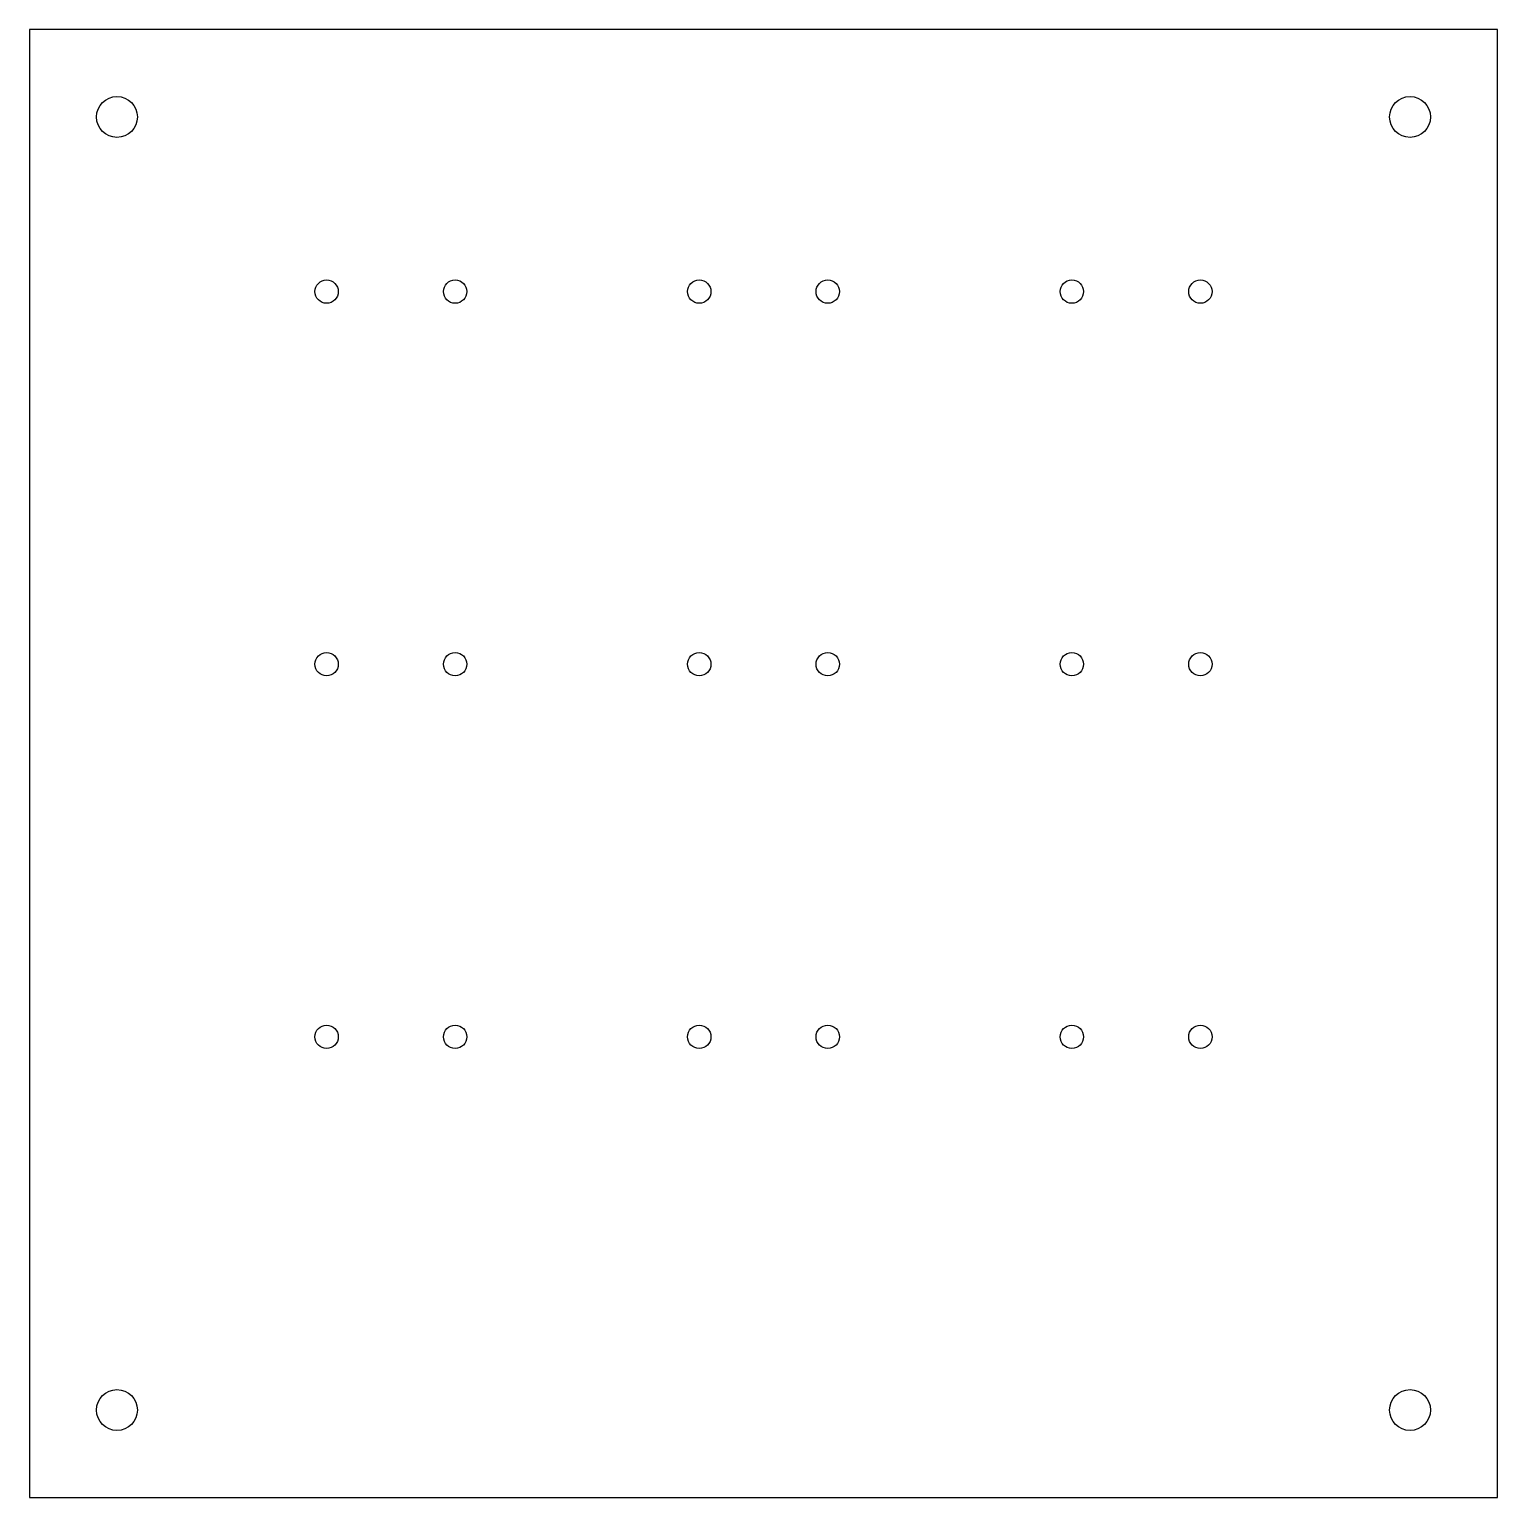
# Model space of a CAD drawing. Header units: millimetres. Extents: x 0 to 126, y 0 to 126.
import ezdxf

# ---------------------------------------------------------------- set-up
doc = ezdxf.new("R2010")
doc.units = ezdxf.units.MM
doc.layers.add('CORTE', color=7, linetype='CONTINUOUS')

msp = doc.modelspace()

# ---------------------------------------------------------------- linework, layer by layer
at = {"layer": 'CORTE'}
for p, q in [((125.7, 125.7), (0, 125.7)), ((0, 125.7), (0, 0)), ((125.7, 0), (125.7, 125.7)), ((0, 0), (125.7, 0))]:
    msp.add_line(p, q, dxfattribs=at)
for centre, radius in [((7.5, 118.2), 1.75), ((118.2, 118.2), 1.75), ((25.45, 103.25), 1), ((36.45, 103.25), 1), ((57.35, 103.25), 1), ((68.35, 103.25), 1), ((89.25, 103.25), 1), ((100.25, 103.25), 1), ((25.45, 71.35), 1), ((36.45, 71.35), 1), ((57.35, 71.35), 1), ((68.35, 71.35), 1), ((89.25, 71.35), 1), ((100.25, 71.35), 1), ((25.45, 39.45), 1), ((36.45, 39.45), 1), ((57.35, 39.45), 1), ((68.35, 39.45), 1), ((89.25, 39.45), 1), ((100.25, 39.45), 1), ((7.5, 7.5), 1.75), ((118.2, 7.5), 1.75)]:
    msp.add_circle(centre, radius, dxfattribs=at)

doc.saveas('drawing.dxf')
